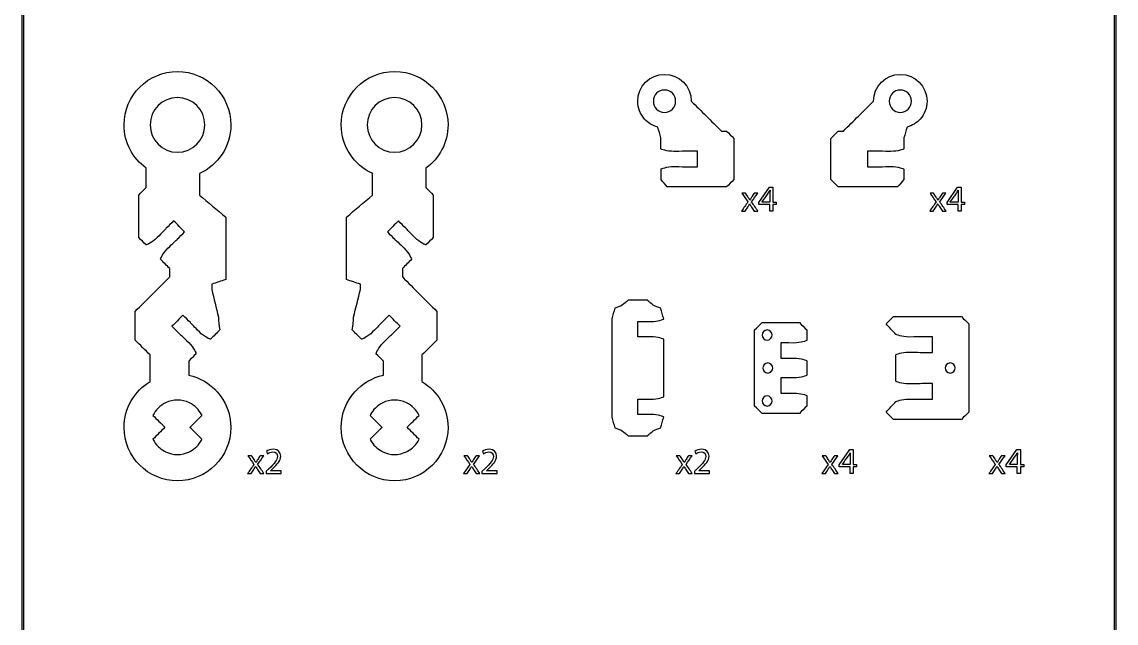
# Model space of a CAD drawing. Extents: x 0 to 850, y 0 to 600.
# Drawn here: x 640 to 850, y 124.8 to 240.2 of the extents above; entities that cross this region are included whole.
import ezdxf

# ---------------------------------------------------------------- set-up
doc = ezdxf.new("R2010")
doc.units = 0
doc.header["$MEASUREMENT"] = 0
doc.layers.add('DEFAULT', color=18, linetype='CONTINUOUS')

msp = doc.modelspace()

# ---------------------------------------------------------------- linework, layer by layer
at = {"layer": 'DEFAULT', "color": 5}
for points in [[(850, 600), (640, 600), (640, 0), (850, 0)], [(849.65, 0.35), (640.35, 0.35), (640.35, 599.65), (849.65, 599.65)], [(783.57, 203.88), (783.57, 205.12), (781.44, 205.12), (781.44, 205.53), (783.48, 208.46), (784.15, 208.46), (784.15, 205.61), (784.79, 205.61), (784.79, 205.12), (784.15, 205.12), (784.15, 203.88)], [(819.68, 203.88), (819.68, 205.12), (817.55, 205.12), (817.55, 205.53), (819.59, 208.46), (820.26, 208.46), (820.26, 205.61), (820.91, 205.61), (820.91, 205.12), (820.26, 205.12), (820.26, 203.88)], [(798.97, 153.52), (798.97, 154.77), (796.84, 154.77), (796.84, 155.18), (798.89, 158.11), (799.56, 158.11), (799.56, 155.26), (800.2, 155.26), (800.2, 154.77), (799.56, 154.77), (799.56, 153.52)], [(831.04, 153.52), (831.04, 154.77), (828.9, 154.77), (828.9, 155.18), (830.95, 158.11), (831.62, 158.11), (831.62, 155.26), (832.26, 155.26), (832.26, 154.77), (831.62, 154.77), (831.62, 153.52)]]:
    msp.add_lwpolyline(points, close=True, dxfattribs=at)
at = {"layer": 'DEFAULT', "color": 1}
for points in [[(756.34, 186.8), (756.34, 186.8)], [(763.18, 183.17), (763.19, 183.17)], [(756.34, 160.73), (756.34, 160.73)]]:
    msp.add_lwpolyline(points, dxfattribs=at)
for points, knots in [([(672.01, 172.38), (672.01, 173.28), (672.01, 174.19), (672.01, 175.09), (672.48, 175.57), (672.95, 176.04), (673.42, 176.51), (673.47, 176.55), (672.99, 177.65), (672.02, 178.63), (671.03, 179.61), (670.45, 180.13), (670.21, 180.37), (669.74, 180.84), (669.27, 181.31), (668.8, 181.78), (669.51, 182.49), (670.22, 183.2), (670.92, 183.9), (671.39, 183.43), (671.86, 182.96), (672.33, 182.49), (672.58, 182.25), (673.09, 181.66), (674.07, 180.68), (675.04, 179.71), (676.15, 179.23), (676.19, 179.27), (676.8, 179.88), (677.41, 180.49), (678.02, 181.1), (677.82, 181.89), (677.72, 182.71), (677.72, 183.55), (677.29, 185.32), (676.86, 187.09), (676.43, 188.85), (676.43, 189.19), (676.43, 189.52), (676.43, 189.85), (677.32, 190.15), (678.22, 190.44), (679.11, 190.73), (679.11, 194.72), (679.11, 198.72), (679.11, 202.71), (677.43, 204.13), (675.75, 205.54), (674.07, 206.95), (674.07, 208.32), (674.07, 209.68), (674.07, 211.04), (674.07, 211.05), (674.06, 211.06), (674.06, 211.06), (677.62, 212.67), (680.1, 216.25), (680.1, 220.41), (680.1, 223.23), (678.95, 225.8), (677.1, 227.65), (675.24, 229.51), (672.68, 230.66), (669.86, 230.66), (664.21, 230.66), (659.61, 226.06), (659.61, 220.41), (659.61, 217), (661.28, 213.97), (663.85, 212.11), (663.85, 210.86), (663.85, 209.62), (663.85, 208.37), (663.38, 207.9), (662.91, 207.43), (662.43, 206.95), (662.43, 204.24), (662.43, 201.52), (662.43, 198.8), (662.91, 198.33), (663.38, 197.85), (663.85, 197.38), (663.89, 197.34), (664.99, 197.82), (665.97, 198.79), (666.95, 199.77), (667.46, 200.35), (667.71, 200.59), (668.18, 201.06), (668.65, 201.53), (669.12, 202), (669.83, 201.3), (670.54, 200.59), (671.24, 199.88), (670.77, 199.41), (670.3, 198.94), (669.82, 198.47), (669.58, 198.23), (669, 197.72), (668.02, 196.74), (667.04, 195.76), (666.57, 194.66), (666.61, 194.62), (667.19, 194.03), (667.78, 193.45), (668.37, 192.86), (668.37, 192.32), (668.37, 191.78), (668.37, 191.24), (666.16, 189.03), (663.94, 186.82), (661.73, 184.61), (661.73, 182.78), (661.73, 180.96), (661.73, 179.13), (662.69, 178.18), (663.65, 177.22), (664.61, 176.26), (664.61, 174.56), (664.61, 172.86), (664.61, 171.16), (661.62, 169.37), (659.61, 166.09), (659.61, 162.36), (659.61, 156.71), (664.21, 152.11), (669.86, 152.11), (675.51, 152.11), (680.1, 156.71), (680.1, 162.36), (680.1, 164.98), (679.11, 167.38), (677.49, 169.19), (676.07, 170.78), (674.16, 171.92), (672.01, 172.38)], [1, 1, 1, 1, 8.7, 8.7, 8.7, 14.370996, 14.370996, 14.370996, 15.370996, 15.370996, 15.370996, 16.370996, 16.370996, 16.370996, 22.027851, 22.027851, 22.027851, 30.527274, 30.527274, 30.527274, 36.198288, 36.198288, 36.198288, 37.198288, 37.198288, 37.198288, 38.198288, 38.198288, 38.198288, 45.538057, 45.538057, 45.538057, 46.538057, 46.538057, 46.538057, 61.995188, 61.995188, 61.995188, 64.835188, 64.835188, 64.835188, 72.82008, 72.82008, 72.82008, 106.79008, 106.79008, 106.79008, 125.463175, 125.463175, 125.463175, 137.053175, 137.053175, 137.053175, 137.120257, 137.120257, 137.120257, 138.120257, 138.120257, 138.120257, 139.120257, 139.120257, 139.120257, 140.120257, 140.120257, 140.120257, 141.120257, 141.120257, 141.120257, 142.120257, 142.120257, 142.120257, 152.720257, 152.720257, 152.720257, 158.391254, 158.391254, 158.391254, 181.511254, 181.511254, 181.511254, 187.18225, 187.18225, 187.18225, 188.18225, 188.18225, 188.18225, 189.18225, 189.18225, 189.18225, 194.84618, 194.84618, 194.84618, 203.345603, 203.345603, 203.345603, 209.016617, 209.016617, 209.016617, 210.016617, 210.016617, 210.016617, 211.016617, 211.016617, 211.016617, 218.073543, 218.073543, 218.073543, 222.653543, 222.653543, 222.653543, 249.2549, 249.2549, 249.2549, 264.7749, 264.7749, 264.7749, 276.300741, 276.300741, 276.300741, 290.750741, 290.750741, 290.750741, 291.750741, 291.750741, 291.750741, 292.750741, 292.750741, 292.750741, 293.750741, 293.750741, 293.750741, 294.750741, 294.750741, 294.750741, 295.750741, 295.750741, 295.750741, 295.750741]), ([(703.9, 169.19), (702.27, 167.38), (701.29, 164.98), (701.29, 162.36), (701.29, 156.71), (705.88, 152.11), (711.53, 152.11), (717.18, 152.11), (721.78, 156.71), (721.78, 162.36), (721.78, 166.09), (719.77, 169.37), (716.78, 171.16), (716.78, 172.86), (716.78, 174.56), (716.78, 176.26), (717.74, 177.22), (718.7, 178.18), (719.66, 179.13), (719.66, 180.96), (719.66, 182.78), (719.66, 184.61), (717.44, 186.82), (715.23, 189.03), (713.02, 191.24), (713.02, 191.78), (713.02, 192.32), (713.02, 192.86), (713.61, 193.45), (714.19, 194.03), (714.78, 194.62), (714.82, 194.66), (714.34, 195.76), (713.37, 196.74), (712.39, 197.72), (711.8, 198.23), (711.56, 198.47), (711.09, 198.94), (710.62, 199.41), (710.15, 199.88), (710.85, 200.59), (711.56, 201.3), (712.27, 202), (712.74, 201.53), (713.21, 201.06), (713.68, 200.59), (713.92, 200.35), (714.44, 199.77), (715.42, 198.79), (716.4, 197.82), (717.5, 197.34), (717.54, 197.38), (718.01, 197.85), (718.48, 198.33), (718.95, 198.8), (718.95, 201.52), (718.95, 204.24), (718.95, 206.95), (718.48, 207.43), (718.01, 207.9), (717.54, 208.37), (717.54, 209.62), (717.54, 210.86), (717.54, 212.11), (720.11, 213.97), (721.78, 217), (721.78, 220.41), (721.78, 226.06), (717.18, 230.66), (711.53, 230.66), (708.71, 230.66), (706.14, 229.51), (704.29, 227.65), (702.43, 225.8), (701.29, 223.23), (701.29, 220.41), (701.29, 216.25), (703.77, 212.67), (707.33, 211.06), (707.33, 211.06), (707.32, 211.05), (707.32, 211.04), (707.32, 209.68), (707.32, 208.32), (707.32, 206.95), (705.64, 205.54), (703.96, 204.13), (702.28, 202.71), (702.28, 198.72), (702.28, 194.72), (702.28, 190.73), (703.17, 190.44), (704.06, 190.15), (704.96, 189.85), (704.96, 189.52), (704.96, 189.19), (704.96, 188.85), (704.53, 187.09), (704.1, 185.32), (703.67, 183.55), (703.67, 182.71), (703.57, 181.89), (703.37, 181.1), (703.98, 180.49), (704.59, 179.88), (705.2, 179.27), (705.23, 179.23), (706.35, 179.71), (707.32, 180.68), (708.3, 181.66), (708.81, 182.25), (709.05, 182.49), (709.53, 182.96), (710, 183.43), (710.47, 183.9), (711.17, 183.2), (711.88, 182.49), (712.59, 181.78), (712.12, 181.31), (711.65, 180.84), (711.18, 180.37), (710.94, 180.13), (710.35, 179.61), (709.37, 178.63), (708.4, 177.65), (707.92, 176.55), (707.96, 176.51), (708.44, 176.04), (708.91, 175.57), (709.38, 175.09), (709.38, 174.19), (709.38, 173.28), (709.38, 172.38), (707.22, 171.92), (705.32, 170.78), (703.9, 169.19)], [8.7, 8.7, 8.7, 8.7, 9.7, 9.7, 9.7, 10.7, 10.7, 10.7, 11.7, 11.7, 11.7, 12.7, 12.7, 12.7, 27.15, 27.15, 27.15, 38.675841, 38.675841, 38.675841, 54.195841, 54.195841, 54.195841, 80.797198, 80.797198, 80.797198, 85.377198, 85.377198, 85.377198, 92.434123, 92.434123, 92.434123, 93.434123, 93.434123, 93.434123, 94.434123, 94.434123, 94.434123, 100.105137, 100.105137, 100.105137, 108.604561, 108.604561, 108.604561, 114.268491, 114.268491, 114.268491, 115.268491, 115.268491, 115.268491, 116.268491, 116.268491, 116.268491, 121.939487, 121.939487, 121.939487, 145.059487, 145.059487, 145.059487, 150.730483, 150.730483, 150.730483, 161.330483, 161.330483, 161.330483, 162.330483, 162.330483, 162.330483, 163.330483, 163.330483, 163.330483, 164.330483, 164.330483, 164.330483, 165.330483, 165.330483, 165.330483, 166.330483, 166.330483, 166.330483, 166.397565, 166.397565, 166.397565, 177.987565, 177.987565, 177.987565, 196.660661, 196.660661, 196.660661, 230.630661, 230.630661, 230.630661, 238.615553, 238.615553, 238.615553, 241.455553, 241.455553, 241.455553, 256.912684, 256.912684, 256.912684, 257.912684, 257.912684, 257.912684, 265.252452, 265.252452, 265.252452, 266.252452, 266.252452, 266.252452, 267.252452, 267.252452, 267.252452, 272.923466, 272.923466, 272.923466, 281.42289, 281.42289, 281.42289, 287.079744, 287.079744, 287.079744, 288.079744, 288.079744, 288.079744, 289.079744, 289.079744, 289.079744, 294.750741, 294.750741, 294.750741, 302.450741, 302.450741, 302.450741, 303.450741, 303.450741, 303.450741, 303.450741]), ([(763.87, 208.5), (767.66, 208.5), (771.45, 208.5), (775.24, 208.5), (775.71, 208.97), (776.18, 209.44), (776.65, 209.91), (776.65, 212.55), (776.65, 215.18), (776.65, 217.82), (776.18, 218.29), (775.71, 218.76), (775.24, 219.24), (774.91, 219.24), (774.57, 219.24), (774.24, 219.24), (772.32, 221.14), (770.4, 223.05), (768.47, 224.96), (768.47, 227.79), (766.17, 230.1), (763.33, 230.1), (760.5, 230.1), (758.19, 227.79), (758.19, 224.96), (758.19, 223.65), (758.69, 222.44), (759.51, 221.53), (760.17, 220.79), (761.05, 220.24), (762.05, 219.99), (762.25, 219.29), (762.45, 218.6), (762.65, 217.9), (762.65, 217.21), (762.65, 216.51), (762.65, 215.82), (762.65, 215.77), (763.77, 215.32), (765.15, 215.32), (766.53, 215.32), (767.31, 215.37), (767.65, 215.37), (768.32, 215.37), (768.99, 215.37), (769.65, 215.37), (769.65, 214.37), (769.65, 213.38), (769.65, 212.38), (768.99, 212.38), (768.32, 212.38), (767.66, 212.38), (767.31, 212.37), (766.54, 212.42), (765.16, 212.42), (763.78, 212.42), (762.66, 211.97), (762.66, 211.92), (762.66, 211.25), (762.66, 210.58), (762.66, 209.92), (763.06, 209.45), (763.46, 208.97), (763.87, 208.5)], [5.276836, 5.276836, 5.276836, 5.276836, 37.506836, 37.506836, 37.506836, 43.170766, 43.170766, 43.170766, 65.580766, 65.580766, 65.580766, 71.258838, 71.258838, 71.258838, 74.078838, 74.078838, 74.078838, 97.116589, 97.116589, 97.116589, 98.116589, 98.116589, 98.116589, 99.116589, 99.116589, 99.116589, 100.116589, 100.116589, 100.116589, 101.116589, 101.116589, 101.116589, 107.266232, 107.266232, 107.266232, 113.166232, 113.166232, 113.166232, 114.166232, 114.166232, 114.166232, 115.166232, 115.166232, 115.166232, 120.83624, 120.83624, 120.83624, 129.33624, 129.33624, 129.33624, 134.99624, 134.99624, 134.99624, 135.99624, 135.99624, 135.99624, 136.99624, 136.99624, 136.99624, 142.66624, 142.66624, 142.66624, 147.943077, 147.943077, 147.943077, 147.943077]), ([(809.26, 209.92), (809.26, 210.58), (809.26, 211.25), (809.26, 211.92), (809.26, 211.97), (808.14, 212.42), (806.76, 212.42), (805.38, 212.42), (804.6, 212.37), (804.26, 212.38), (803.59, 212.38), (802.93, 212.38), (802.26, 212.38), (802.26, 213.38), (802.26, 214.37), (802.26, 215.37), (802.93, 215.37), (803.6, 215.37), (804.26, 215.37), (804.61, 215.37), (805.38, 215.32), (806.76, 215.32), (808.14, 215.32), (809.27, 215.77), (809.27, 215.82), (809.27, 216.51), (809.27, 217.21), (809.27, 217.9), (809.47, 218.6), (809.67, 219.29), (809.87, 219.99), (810.86, 220.24), (811.74, 220.79), (812.41, 221.53), (813.22, 222.44), (813.72, 223.65), (813.72, 224.96), (813.72, 227.79), (811.42, 230.1), (808.58, 230.1), (805.75, 230.1), (803.44, 227.79), (803.44, 224.96), (801.52, 223.05), (799.6, 221.14), (797.67, 219.24), (797.34, 219.24), (797.01, 219.24), (796.68, 219.24), (796.21, 218.76), (795.74, 218.29), (795.26, 217.82), (795.26, 215.18), (795.26, 212.55), (795.26, 209.91), (795.74, 209.44), (796.21, 208.97), (796.68, 208.5), (800.47, 208.5), (804.26, 208.5), (808.05, 208.5), (808.45, 208.97), (808.86, 209.45), (809.26, 209.92)], [5.276836, 5.276836, 5.276836, 5.276836, 10.946836, 10.946836, 10.946836, 11.946836, 11.946836, 11.946836, 12.946836, 12.946836, 12.946836, 18.606836, 18.606836, 18.606836, 27.106836, 27.106836, 27.106836, 32.776845, 32.776845, 32.776845, 33.776845, 33.776845, 33.776845, 34.776845, 34.776845, 34.776845, 40.676845, 40.676845, 40.676845, 46.826487, 46.826487, 46.826487, 47.826487, 47.826487, 47.826487, 48.826487, 48.826487, 48.826487, 49.826487, 49.826487, 49.826487, 50.826487, 50.826487, 50.826487, 73.864239, 73.864239, 73.864239, 76.684239, 76.684239, 76.684239, 82.362311, 82.362311, 82.362311, 104.772311, 104.772311, 104.772311, 110.43624, 110.43624, 110.43624, 142.66624, 142.66624, 142.66624, 147.943077, 147.943077, 147.943077, 147.943077]), ([(763.33, 222.82), (762.15, 222.82), (761.19, 223.78), (761.19, 224.96), (761.19, 226.14), (762.15, 227.1), (763.33, 227.1), (764.51, 227.1), (765.47, 226.14), (765.47, 224.96), (765.47, 223.78), (764.51, 222.82), (763.33, 222.82)], [1, 1, 1, 1, 2, 2, 2, 3, 3, 3, 4, 4, 4, 5, 5, 5, 5]), ([(806.44, 224.96), (806.44, 226.14), (807.4, 227.1), (808.58, 227.1), (809.76, 227.1), (810.72, 226.14), (810.72, 224.96), (810.72, 223.78), (809.76, 222.82), (808.58, 222.82), (807.4, 222.82), (806.44, 223.78), (806.44, 224.96)], [1, 1, 1, 1, 2, 2, 2, 3, 3, 3, 4, 4, 4, 5, 5, 5, 5]), ([(669.86, 215.16), (666.96, 215.16), (664.61, 217.51), (664.61, 220.41), (664.61, 223.31), (666.96, 225.66), (669.86, 225.66), (672.76, 225.66), (675.11, 223.31), (675.11, 220.41), (675.11, 217.51), (672.76, 215.16), (669.86, 215.16)], [1, 1, 1, 1, 2, 2, 2, 3, 3, 3, 4, 4, 4, 5, 5, 5, 5]), ([(706.28, 220.41), (706.28, 223.31), (708.63, 225.66), (711.53, 225.66), (714.43, 225.66), (716.78, 223.31), (716.78, 220.41), (716.78, 217.51), (714.43, 215.16), (711.53, 215.16), (708.63, 215.16), (706.28, 217.51), (706.28, 220.41)], [1, 1, 1, 1, 2, 2, 2, 3, 3, 3, 4, 4, 4, 5, 5, 5, 5]), ([(760.03, 160.73), (758.8, 160.73), (757.57, 160.73), (756.34, 160.73), (755.68, 161.47), (754.8, 162.02), (753.8, 162.28), (753.6, 162.97), (753.4, 163.67), (753.2, 164.36), (753.2, 170.63), (753.2, 176.9), (753.2, 183.17), (753.4, 183.86), (753.6, 184.56), (753.8, 185.25), (754.8, 185.51), (755.68, 186.06), (756.34, 186.8), (757.57, 186.8), (758.8, 186.8), (760.03, 186.8), (760.7, 186.05), (761.58, 185.5), (762.58, 185.25), (762.78, 184.56), (762.98, 183.86), (763.18, 183.17), (763.15, 183.1), (762.05, 182.67), (760.69, 182.67), (759.31, 182.67), (758.54, 182.72), (758.19, 182.71), (758.19, 181.72), (758.19, 180.72), (758.19, 179.72), (758.53, 179.72), (759.31, 179.77), (760.69, 179.77), (762.07, 179.76), (763.19, 179.33), (763.19, 179.27), (763.19, 175.6), (763.19, 171.93), (763.19, 168.26), (763.19, 168.21), (762.07, 167.76), (760.69, 167.76), (759.31, 167.76), (758.54, 167.82), (758.19, 167.81), (758.19, 166.81), (758.19, 165.81), (758.19, 164.82), (758.53, 164.81), (759.31, 164.86), (760.69, 164.86), (762.07, 164.86), (763.19, 164.42), (763.18, 164.36), (762.98, 163.67), (762.78, 162.97), (762.58, 162.28), (761.58, 162.02), (760.7, 161.48), (760.03, 160.73)], [1, 1, 1, 1, 11.47, 11.47, 11.47, 12.47, 12.47, 12.47, 18.619642, 18.619642, 18.619642, 71.919642, 71.919642, 71.919642, 78.069285, 78.069285, 78.069285, 79.069285, 79.069285, 79.069285, 89.529285, 89.529285, 89.529285, 90.529285, 90.529285, 90.529285, 96.681699, 96.681699, 96.681699, 97.681699, 97.681699, 97.681699, 98.681699, 98.681699, 98.681699, 107.161705, 107.161705, 107.161705, 108.161705, 108.161705, 108.161705, 109.161705, 109.161705, 109.161705, 140.361705, 140.361705, 140.361705, 141.361705, 141.361705, 141.361705, 142.361705, 142.361705, 142.361705, 150.84171, 150.84171, 150.84171, 151.84171, 151.84171, 151.84171, 152.864071, 152.864071, 152.864071, 159.016485, 159.016485, 159.016485, 160.016485, 160.016485, 160.016485, 160.016485]), ([(820.32, 183.63), (815.97, 183.63), (811.61, 183.63), (807.25, 183.63), (806.78, 183.16), (806.31, 182.69), (805.84, 182.22), (806.47, 181.55), (807.11, 180.88), (807.74, 180.22), (807.74, 180.16), (808.86, 179.72), (810.25, 179.71), (811.63, 179.71), (812.4, 179.76), (812.75, 179.76), (813.41, 179.76), (814.08, 179.76), (814.74, 179.76), (814.74, 178.76), (814.74, 177.76), (814.74, 176.76), (814.08, 176.76), (813.41, 176.76), (812.74, 176.76), (812.4, 176.76), (811.63, 176.81), (810.24, 176.81), (808.86, 176.81), (807.74, 176.37), (807.74, 176.31), (807.74, 174.61), (807.74, 172.92), (807.74, 171.22), (807.74, 171.16), (808.86, 170.72), (810.25, 170.71), (811.63, 170.71), (812.4, 170.76), (812.75, 170.76), (813.41, 170.76), (814.08, 170.76), (814.74, 170.76), (814.74, 169.76), (814.74, 168.76), (814.74, 167.76), (814.08, 167.76), (813.41, 167.76), (812.74, 167.76), (812.4, 167.76), (811.63, 167.81), (810.24, 167.81), (808.86, 167.81), (807.74, 167.37), (807.74, 167.31), (807.11, 166.65), (806.47, 165.98), (805.84, 165.31), (806.31, 164.84), (806.78, 164.37), (807.25, 163.9), (811.61, 163.9), (815.97, 163.9), (820.32, 163.9), (820.8, 164.37), (821.27, 164.84), (821.74, 165.31), (821.74, 170.95), (821.74, 176.58), (821.74, 182.22), (821.27, 182.69), (820.8, 183.16), (820.32, 183.63)], [5.670996, 5.670996, 5.670996, 5.670996, 42.720996, 42.720996, 42.720996, 48.391993, 48.391993, 48.391993, 56.221993, 56.221993, 56.221993, 57.221993, 57.221993, 57.221993, 58.221993, 58.221993, 58.221993, 63.882002, 63.882002, 63.882002, 72.382002, 72.382002, 72.382002, 78.052037, 78.052037, 78.052037, 79.052037, 79.052037, 79.052037, 80.052037, 80.052037, 80.052037, 94.49204, 94.49204, 94.49204, 95.49204, 95.49204, 95.49204, 96.49204, 96.49204, 96.49204, 102.152049, 102.152049, 102.152049, 110.652049, 110.652049, 110.652049, 116.322058, 116.322058, 116.322058, 117.322058, 117.322058, 117.322058, 118.322058, 118.322058, 118.322058, 126.152058, 126.152058, 126.152058, 131.83013, 131.83013, 131.83013, 168.88013, 168.88013, 168.88013, 174.551126, 174.551126, 174.551126, 222.471126, 222.471126, 222.471126, 228.142123, 228.142123, 228.142123, 228.142123]), ([(782.05, 182.48), (781.58, 182), (781.11, 181.53), (780.63, 181.06), (780.63, 176.2), (780.63, 171.33), (780.63, 166.47), (781.1, 166), (781.58, 165.53), (782.05, 165.06), (784.43, 165.05), (786.82, 165.05), (789.21, 165.05), (789.68, 165.53), (790.15, 166), (790.63, 166.47), (790.62, 167.13), (790.62, 167.8), (790.62, 168.47), (790.62, 168.53), (789.5, 168.96), (788.13, 168.96), (786.75, 168.96), (785.97, 168.92), (785.63, 168.92), (785.63, 169.92), (785.63, 170.91), (785.63, 171.91), (785.97, 171.92), (786.75, 171.86), (788.13, 171.86), (789.51, 171.86), (790.63, 172.31), (790.63, 172.36), (790.63, 173.3), (790.63, 174.23), (790.63, 175.16), (790.62, 175.22), (789.51, 175.66), (788.13, 175.66), (786.75, 175.66), (785.97, 175.61), (785.63, 175.62), (785.63, 176.62), (785.63, 177.61), (785.63, 178.61), (785.97, 178.61), (786.75, 178.56), (788.13, 178.56), (789.51, 178.56), (790.63, 179.01), (790.63, 179.06), (790.63, 179.73), (790.63, 180.39), (790.63, 181.06), (790.16, 181.53), (789.68, 182), (789.21, 182.48), (786.82, 182.48), (784.44, 182.48), (782.05, 182.48)], [0, 0, 0, 0, 5.670999, 5.670999, 5.670999, 47.034999, 47.034999, 47.034999, 52.698925, 52.698925, 52.698925, 73.009925, 73.009925, 73.009925, 78.67385, 78.67385, 78.67385, 84.347851, 84.347851, 84.347851, 85.347851, 85.347851, 85.347851, 86.347851, 86.347851, 86.347851, 94.839854, 94.839854, 94.839854, 95.839854, 95.839854, 95.839854, 96.839854, 96.839854, 96.839854, 104.778855, 104.778855, 104.778855, 105.778855, 105.778855, 105.778855, 106.778855, 106.778855, 106.778855, 115.260859, 115.260859, 115.260859, 116.260859, 116.260859, 116.260859, 117.260859, 117.260859, 117.260859, 122.925867, 122.925867, 122.925867, 128.603934, 128.603934, 128.603934, 148.914934, 148.914934, 148.914934, 148.914934]), ([(783.01, 181.06), (783.55, 181.06), (783.98, 180.63), (783.98, 180.1), (783.98, 179.56), (783.55, 179.12), (783.01, 179.13), (782.48, 179.12), (782.05, 179.56), (782.05, 180.09), (782.05, 180.63), (782.48, 181.06), (783.01, 181.06)], [1, 1, 1, 1, 2, 2, 2, 3, 3, 3, 4, 4, 4, 5, 5, 5, 5]), ([(783.13, 174.73), (783.67, 174.73), (784.1, 174.3), (784.1, 173.76), (784.1, 173.23), (783.66, 172.8), (783.13, 172.8), (782.6, 172.79), (782.17, 173.23), (782.17, 173.76), (782.17, 174.3), (782.6, 174.73), (783.13, 174.73)], [1, 1, 1, 1, 2, 2, 2, 3, 3, 3, 4, 4, 4, 5, 5, 5, 5]), ([(818.14, 172.8), (817.62, 172.8), (817.18, 173.23), (817.18, 173.77), (817.18, 174.3), (817.62, 174.73), (818.14, 174.73), (818.68, 174.73), (819.11, 174.3), (819.11, 173.77), (819.11, 173.23), (818.68, 172.8), (818.14, 172.8)], [1, 1, 1, 1, 2, 2, 2, 3, 3, 3, 4, 4, 4, 5, 5, 5, 5]), ([(783.01, 168.41), (783.55, 168.4), (783.98, 167.97), (783.98, 167.43), (783.98, 166.9), (783.54, 166.47), (783.01, 166.47), (782.48, 166.47), (782.05, 166.9), (782.05, 167.44), (782.05, 167.97), (782.48, 168.41), (783.01, 168.41)], [1, 1, 1, 1, 2, 2, 2, 3, 3, 3, 4, 4, 4, 5, 5, 5, 5]), ([(674.55, 160.09), (674.52, 160.03), (674.49, 159.97), (674.45, 159.91), (674.22, 159.47), (673.92, 159.06), (673.55, 158.69), (673.18, 158.32), (672.77, 158.02), (672.33, 157.78), (672.27, 157.75), (672.21, 157.72), (672.15, 157.69), (670.71, 156.98), (669.01, 156.98), (667.56, 157.69), (667.5, 157.72), (667.44, 157.75), (667.38, 157.78), (666.94, 158.02), (666.53, 158.32), (666.16, 158.69), (665.74, 159.11), (665.4, 159.59), (665.16, 160.09), (665.93, 160.86), (666.69, 161.62), (667.45, 162.39), (666.69, 163.15), (665.93, 163.91), (665.16, 164.67), (665.4, 165.18), (665.74, 165.65), (666.16, 166.07), (666.58, 166.5), (667.06, 166.83), (667.56, 167.08), (669.01, 167.79), (670.7, 167.79), (672.15, 167.08), (672.66, 166.83), (673.13, 166.5), (673.55, 166.08), (673.92, 165.71), (674.22, 165.3), (674.45, 164.86), (674.49, 164.8), (674.52, 164.74), (674.55, 164.67), (673.79, 163.91), (673.02, 163.14), (672.26, 162.38), (673.02, 161.62), (673.79, 160.86), (674.55, 160.09)], [9.171178, 9.171178, 9.171178, 9.171178, 10.171178, 10.171178, 10.171178, 11.171178, 11.171178, 11.171178, 12.171178, 12.171178, 12.171178, 13.171178, 13.171178, 13.171178, 14.171178, 14.171178, 14.171178, 15.171178, 15.171178, 15.171178, 16.171178, 16.171178, 16.171178, 17.171178, 17.171178, 17.171178, 26.363566, 26.363566, 26.363566, 35.541823, 35.541823, 35.541823, 36.541823, 36.541823, 36.541823, 37.541823, 37.541823, 37.541823, 38.541823, 38.541823, 38.541823, 39.541823, 39.541823, 39.541823, 40.541823, 40.541823, 40.541823, 41.541823, 41.541823, 41.541823, 50.734211, 50.734211, 50.734211, 59.905389, 59.905389, 59.905389, 59.905389]), ([(709.13, 162.38), (708.36, 163.14), (707.6, 163.91), (706.84, 164.67), (706.86, 164.74), (706.9, 164.8), (706.93, 164.86), (707.16, 165.3), (707.47, 165.71), (707.84, 166.08), (708.26, 166.5), (708.73, 166.83), (709.24, 167.08), (710.68, 167.79), (712.38, 167.79), (713.82, 167.08), (714.33, 166.83), (714.81, 166.5), (715.23, 166.07), (715.65, 165.65), (715.98, 165.18), (716.23, 164.67), (715.46, 163.91), (714.7, 163.15), (713.93, 162.39), (714.7, 161.62), (715.46, 160.86), (716.23, 160.09), (715.98, 159.59), (715.65, 159.11), (715.23, 158.69), (714.86, 158.32), (714.45, 158.02), (714.01, 157.78), (713.95, 157.75), (713.88, 157.72), (713.82, 157.69), (712.38, 156.98), (710.68, 156.98), (709.24, 157.69), (709.18, 157.72), (709.11, 157.75), (709.05, 157.78), (708.62, 158.02), (708.21, 158.32), (707.84, 158.69), (707.47, 159.06), (707.17, 159.47), (706.93, 159.91), (706.9, 159.97), (706.86, 160.03), (706.84, 160.09), (707.6, 160.86), (708.37, 161.62), (709.13, 162.38)], [0, 0, 0, 0, 9.192388, 9.192388, 9.192388, 10.192388, 10.192388, 10.192388, 11.192388, 11.192388, 11.192388, 12.192388, 12.192388, 12.192388, 13.192388, 13.192388, 13.192388, 14.192388, 14.192388, 14.192388, 15.192388, 15.192388, 15.192388, 24.370645, 24.370645, 24.370645, 33.563033, 33.563033, 33.563033, 34.563033, 34.563033, 34.563033, 35.563033, 35.563033, 35.563033, 36.563033, 36.563033, 36.563033, 37.563033, 37.563033, 37.563033, 38.563033, 38.563033, 38.563033, 39.563033, 39.563033, 39.563033, 40.563033, 40.563033, 40.563033, 41.563033, 41.563033, 41.563033, 50.734211, 50.734211, 50.734211, 50.734211])]:
    msp.add_open_spline(points, degree=3, knots=knots, dxfattribs=at)
at = {"layer": 'DEFAULT', "color": 5}
for points, knots in [([(778.87, 207.29), (779.03, 207.05), (779.19, 206.8), (779.35, 206.56), (779.48, 206.37), (779.59, 206.19), (779.7, 206), (779.71, 206), (779.71, 206), (779.72, 206), (779.83, 206.2), (779.95, 206.38), (780.06, 206.56), (780.22, 206.81), (780.38, 207.05), (780.54, 207.29), (780.76, 207.29), (780.99, 207.29), (781.21, 207.29), (780.82, 206.74), (780.43, 206.19), (780.05, 205.64), (780.45, 205.05), (780.85, 204.46), (781.25, 203.88), (781.01, 203.88), (780.78, 203.88), (780.54, 203.88), (780.37, 204.13), (780.21, 204.39), (780.04, 204.64), (779.9, 204.84), (779.79, 205.03), (779.67, 205.24), (779.67, 205.24), (779.66, 205.24), (779.66, 205.24), (779.55, 205.03), (779.43, 204.85), (779.3, 204.64), (779.13, 204.39), (778.97, 204.13), (778.8, 203.88), (778.58, 203.88), (778.35, 203.88), (778.12, 203.88), (778.52, 204.46), (778.93, 205.04), (779.33, 205.62), (778.95, 206.18), (778.56, 206.73), (778.18, 207.29), (778.41, 207.29), (778.64, 207.29), (778.87, 207.29)], [0, 0, 0, 0, 2.496157, 2.496157, 2.496157, 3.496157, 3.496157, 3.496157, 3.557157, 3.557157, 3.557157, 4.557157, 4.557157, 4.557157, 7.026432, 7.026432, 7.026432, 8.927432, 8.927432, 8.927432, 14.655291, 14.655291, 14.655291, 20.702604, 20.702604, 20.702604, 22.702604, 22.702604, 22.702604, 25.305134, 25.305134, 25.305134, 26.305134, 26.305134, 26.305134, 26.344134, 26.344134, 26.344134, 27.344134, 27.344134, 27.344134, 29.936346, 29.936346, 29.936346, 31.876346, 31.876346, 31.876346, 37.897722, 37.897722, 37.897722, 43.661921, 43.661921, 43.661921, 45.621921, 45.621921, 45.621921, 45.621921]), ([(783.57, 205.61), (783.57, 206.12), (783.57, 206.63), (783.57, 207.14), (783.57, 207.38), (783.57, 207.62), (783.59, 207.86), (783.58, 207.86), (783.57, 207.86), (783.57, 207.86), (783.43, 207.59), (783.31, 207.4), (783.19, 207.19), (782.81, 206.67), (782.44, 206.15), (782.06, 205.63), (782.06, 205.62), (782.06, 205.62), (782.06, 205.61), (782.56, 205.61), (783.07, 205.61), (783.57, 205.61)], [4.262, 4.262, 4.262, 4.262, 8.603, 8.603, 8.603, 9.603, 9.603, 9.603, 9.663, 9.663, 9.663, 10.663, 10.663, 10.663, 16.110051, 16.110051, 16.110051, 16.150051, 16.150051, 16.150051, 20.412051, 20.412051, 20.412051, 20.412051]), ([(814.98, 207.29), (815.14, 207.05), (815.3, 206.8), (815.47, 206.56), (815.59, 206.37), (815.7, 206.19), (815.81, 206), (815.82, 206), (815.83, 206), (815.83, 206), (815.95, 206.2), (816.06, 206.38), (816.17, 206.56), (816.33, 206.81), (816.49, 207.05), (816.65, 207.29), (816.87, 207.29), (817.1, 207.29), (817.32, 207.29), (816.93, 206.74), (816.55, 206.19), (816.16, 205.64), (816.56, 205.05), (816.96, 204.46), (817.36, 203.88), (817.12, 203.88), (816.89, 203.88), (816.65, 203.88), (816.48, 204.13), (816.32, 204.39), (816.15, 204.64), (816.02, 204.84), (815.9, 205.03), (815.78, 205.24), (815.78, 205.24), (815.77, 205.24), (815.77, 205.24), (815.66, 205.03), (815.54, 204.85), (815.41, 204.64), (815.24, 204.39), (815.08, 204.13), (814.91, 203.88), (814.69, 203.88), (814.46, 203.88), (814.23, 203.88), (814.63, 204.46), (815.04, 205.04), (815.44, 205.62), (815.06, 206.18), (814.67, 206.73), (814.29, 207.29), (814.52, 207.29), (814.75, 207.29), (814.98, 207.29)], [0, 0, 0, 0, 2.49671, 2.49671, 2.49671, 3.49671, 3.49671, 3.49671, 3.55671, 3.55671, 3.55671, 4.55671, 4.55671, 4.55671, 7.025985, 7.025985, 7.025985, 8.926985, 8.926985, 8.926985, 14.654844, 14.654844, 14.654844, 20.70272, 20.70272, 20.70272, 22.70372, 22.70372, 22.70372, 25.306249, 25.306249, 25.306249, 26.306249, 26.306249, 26.306249, 26.346249, 26.346249, 26.346249, 27.346249, 27.346249, 27.346249, 29.938461, 29.938461, 29.938461, 31.878461, 31.878461, 31.878461, 37.899837, 37.899837, 37.899837, 43.664037, 43.664037, 43.664037, 45.624037, 45.624037, 45.624037, 45.624037]), ([(819.68, 205.61), (819.68, 206.12), (819.68, 206.63), (819.68, 207.14), (819.68, 207.38), (819.68, 207.62), (819.7, 207.86), (819.69, 207.86), (819.68, 207.86), (819.68, 207.86), (819.54, 207.59), (819.42, 207.4), (819.3, 207.19), (818.92, 206.67), (818.55, 206.15), (818.17, 205.63), (818.17, 205.62), (818.17, 205.62), (818.17, 205.61), (818.68, 205.61), (819.18, 205.61), (819.68, 205.61)], [4.261, 4.261, 4.261, 4.261, 8.602, 8.602, 8.602, 9.602, 9.602, 9.602, 9.662, 9.662, 9.662, 10.662, 10.662, 10.662, 16.108467, 16.108467, 16.108467, 16.148467, 16.148467, 16.148467, 20.409467, 20.409467, 20.409467, 20.409467]), ([(686.85, 153.52), (686.85, 153.65), (686.85, 153.77), (686.85, 153.9), (687.01, 154.06), (687.18, 154.22), (687.34, 154.37), (688.51, 155.49), (689.04, 156.08), (689.05, 156.77), (689.05, 157.24), (688.82, 157.67), (688.14, 157.67), (687.72, 157.67), (687.37, 157.46), (687.16, 157.28), (687.1, 157.43), (687.03, 157.57), (686.96, 157.72), (687.28, 157.99), (687.73, 158.18), (688.26, 158.18), (689.25, 158.18), (689.67, 157.51), (689.67, 156.85), (689.67, 156), (689.05, 155.32), (688.09, 154.39), (687.96, 154.28), (687.84, 154.16), (687.72, 154.05), (687.72, 154.04), (687.72, 154.04), (687.72, 154.04), (688.41, 154.04), (689.09, 154.04), (689.78, 154.04), (689.78, 153.86), (689.78, 153.69), (689.78, 153.52), (688.8, 153.52), (687.83, 153.52), (686.85, 153.52)], [8.302, 8.302, 8.302, 8.302, 9.382, 9.382, 9.382, 11.306235, 11.306235, 11.306235, 12.306235, 12.306235, 12.306235, 13.306235, 13.306235, 13.306235, 14.306235, 14.306235, 14.306235, 15.667235, 15.667235, 15.667235, 16.667235, 16.667235, 16.667235, 17.667235, 17.667235, 17.667235, 18.667235, 18.667235, 18.667235, 20.08258, 20.08258, 20.08258, 20.12258, 20.12258, 20.12258, 25.96458, 25.96458, 25.96458, 27.42558, 27.42558, 27.42558, 35.72758, 35.72758, 35.72758, 35.72758]), ([(728.29, 153.52), (728.29, 153.65), (728.29, 153.77), (728.29, 153.9), (728.45, 154.06), (728.61, 154.22), (728.77, 154.37), (729.95, 155.49), (730.48, 156.08), (730.48, 156.77), (730.48, 157.24), (730.26, 157.67), (729.57, 157.67), (729.16, 157.67), (728.81, 157.46), (728.6, 157.28), (728.53, 157.43), (728.47, 157.57), (728.4, 157.72), (728.72, 157.99), (729.17, 158.18), (729.7, 158.18), (730.69, 158.18), (731.1, 157.51), (731.1, 156.85), (731.1, 156), (730.49, 155.32), (729.52, 154.39), (729.4, 154.28), (729.28, 154.16), (729.16, 154.05), (729.16, 154.04), (729.16, 154.04), (729.16, 154.04), (729.84, 154.04), (730.53, 154.04), (731.22, 154.04), (731.22, 153.86), (731.22, 153.69), (731.22, 153.52), (730.24, 153.52), (729.26, 153.52), (728.29, 153.52)], [8.303, 8.303, 8.303, 8.303, 9.383, 9.383, 9.383, 11.307952, 11.307952, 11.307952, 12.307952, 12.307952, 12.307952, 13.307952, 13.307952, 13.307952, 14.307952, 14.307952, 14.307952, 15.668952, 15.668952, 15.668952, 16.668952, 16.668952, 16.668952, 17.668952, 17.668952, 17.668952, 18.668952, 18.668952, 18.668952, 20.084297, 20.084297, 20.084297, 20.124297, 20.124297, 20.124297, 25.966297, 25.966297, 25.966297, 27.427297, 27.427297, 27.427297, 35.730297, 35.730297, 35.730297, 35.730297]), ([(769.06, 153.52), (769.06, 153.65), (769.06, 153.77), (769.06, 153.9), (769.22, 154.06), (769.38, 154.22), (769.54, 154.37), (770.71, 155.49), (771.24, 156.08), (771.25, 156.77), (771.25, 157.24), (771.03, 157.67), (770.34, 157.67), (769.92, 157.67), (769.58, 157.46), (769.37, 157.28), (769.3, 157.43), (769.24, 157.57), (769.17, 157.72), (769.49, 157.99), (769.94, 158.18), (770.47, 158.18), (771.46, 158.18), (771.87, 157.51), (771.87, 156.85), (771.87, 156), (771.26, 155.32), (770.29, 154.39), (770.17, 154.28), (770.05, 154.16), (769.92, 154.05), (769.92, 154.04), (769.92, 154.04), (769.92, 154.04), (770.61, 154.04), (771.3, 154.04), (771.99, 154.04), (771.99, 153.86), (771.99, 153.69), (771.99, 153.52), (771.01, 153.52), (770.03, 153.52), (769.06, 153.52)], [8.302, 8.302, 8.302, 8.302, 9.382, 9.382, 9.382, 11.306235, 11.306235, 11.306235, 12.306235, 12.306235, 12.306235, 13.306235, 13.306235, 13.306235, 14.306235, 14.306235, 14.306235, 15.667235, 15.667235, 15.667235, 16.667235, 16.667235, 16.667235, 17.667235, 17.667235, 17.667235, 18.667235, 18.667235, 18.667235, 20.08258, 20.08258, 20.08258, 20.12258, 20.12258, 20.12258, 25.96458, 25.96458, 25.96458, 27.42558, 27.42558, 27.42558, 35.72758, 35.72758, 35.72758, 35.72758]), ([(798.97, 155.26), (798.97, 155.77), (798.97, 156.28), (798.97, 156.79), (798.97, 157.03), (798.98, 157.27), (798.99, 157.51), (798.99, 157.51), (798.98, 157.51), (798.97, 157.51), (798.83, 157.24), (798.72, 157.04), (798.59, 156.83), (798.22, 156.31), (797.84, 155.79), (797.47, 155.27), (797.47, 155.27), (797.47, 155.26), (797.47, 155.26), (797.97, 155.26), (798.47, 155.26), (798.97, 155.26)], [4.261, 4.261, 4.261, 4.261, 8.602, 8.602, 8.602, 9.602, 9.602, 9.602, 9.662, 9.662, 9.662, 10.662, 10.662, 10.662, 16.108467, 16.108467, 16.108467, 16.148467, 16.148467, 16.148467, 20.409467, 20.409467, 20.409467, 20.409467]), ([(831.04, 155.26), (831.04, 155.77), (831.04, 156.28), (831.04, 156.79), (831.04, 157.03), (831.04, 157.27), (831.06, 157.51), (831.05, 157.51), (831.04, 157.51), (831.04, 157.51), (830.89, 157.24), (830.78, 157.04), (830.65, 156.83), (830.28, 156.31), (829.91, 155.79), (829.53, 155.27), (829.53, 155.27), (829.53, 155.26), (829.53, 155.26), (830.03, 155.26), (830.53, 155.26), (831.04, 155.26)], [4.261, 4.261, 4.261, 4.261, 8.602, 8.602, 8.602, 9.602, 9.602, 9.602, 9.663, 9.663, 9.663, 10.663, 10.663, 10.663, 16.109467, 16.109467, 16.109467, 16.149467, 16.149467, 16.149467, 20.410467, 20.410467, 20.410467, 20.410467]), ([(684.07, 156.94), (684.23, 156.69), (684.4, 156.45), (684.56, 156.2), (684.68, 156.01), (684.79, 155.83), (684.9, 155.64), (684.91, 155.64), (684.92, 155.64), (684.92, 155.64), (685.04, 155.85), (685.15, 156.03), (685.26, 156.21), (685.42, 156.45), (685.58, 156.69), (685.74, 156.94), (685.97, 156.94), (686.19, 156.94), (686.41, 156.94), (686.03, 156.39), (685.64, 155.83), (685.25, 155.28), (685.65, 154.7), (686.05, 154.11), (686.45, 153.52), (686.21, 153.52), (685.98, 153.52), (685.74, 153.52), (685.58, 153.78), (685.41, 154.03), (685.24, 154.29), (685.11, 154.49), (685, 154.68), (684.88, 154.88), (684.87, 154.88), (684.87, 154.88), (684.86, 154.88), (684.75, 154.68), (684.63, 154.49), (684.5, 154.29), (684.34, 154.03), (684.17, 153.78), (684.01, 153.52), (683.78, 153.52), (683.55, 153.52), (683.32, 153.52), (683.73, 154.1), (684.13, 154.68), (684.54, 155.26), (684.15, 155.82), (683.77, 156.38), (683.38, 156.94), (683.61, 156.94), (683.84, 156.94), (684.07, 156.94)], [0, 0, 0, 0, 2.49699, 2.49699, 2.49699, 3.49699, 3.49699, 3.49699, 3.55799, 3.55799, 3.55799, 4.55799, 4.55799, 4.55799, 7.027266, 7.027266, 7.027266, 8.928266, 8.928266, 8.928266, 14.656941, 14.656941, 14.656941, 20.704255, 20.704255, 20.704255, 22.704255, 22.704255, 22.704255, 25.30733, 25.30733, 25.30733, 26.30733, 26.30733, 26.30733, 26.34733, 26.34733, 26.34733, 27.34733, 27.34733, 27.34733, 29.939542, 29.939542, 29.939542, 31.879542, 31.879542, 31.879542, 37.900918, 37.900918, 37.900918, 43.66594, 43.66594, 43.66594, 45.62594, 45.62594, 45.62594, 45.62594]), ([(725.51, 156.94), (725.67, 156.69), (725.83, 156.45), (726, 156.2), (726.12, 156.01), (726.23, 155.83), (726.34, 155.64), (726.35, 155.64), (726.35, 155.64), (726.36, 155.64), (726.47, 155.85), (726.59, 156.03), (726.7, 156.21), (726.86, 156.45), (727.02, 156.69), (727.18, 156.94), (727.4, 156.94), (727.63, 156.94), (727.85, 156.94), (727.46, 156.39), (727.07, 155.83), (726.69, 155.28), (727.09, 154.7), (727.49, 154.11), (727.89, 153.52), (727.65, 153.52), (727.42, 153.52), (727.18, 153.52), (727.01, 153.78), (726.85, 154.03), (726.68, 154.29), (726.55, 154.49), (726.43, 154.68), (726.31, 154.88), (726.31, 154.88), (726.3, 154.88), (726.3, 154.88), (726.19, 154.68), (726.07, 154.49), (725.94, 154.29), (725.77, 154.03), (725.61, 153.78), (725.44, 153.52), (725.22, 153.52), (724.99, 153.52), (724.76, 153.52), (725.16, 154.1), (725.57, 154.68), (725.97, 155.26), (725.59, 155.82), (725.2, 156.38), (724.82, 156.94), (725.05, 156.94), (725.28, 156.94), (725.51, 156.94)], [1.961, 1.961, 1.961, 1.961, 4.45799, 4.45799, 4.45799, 5.45799, 5.45799, 5.45799, 5.51799, 5.51799, 5.51799, 6.51799, 6.51799, 6.51799, 8.986715, 8.986715, 8.986715, 10.887715, 10.887715, 10.887715, 16.616391, 16.616391, 16.616391, 22.664267, 22.664267, 22.664267, 24.665267, 24.665267, 24.665267, 27.267796, 27.267796, 27.267796, 28.267796, 28.267796, 28.267796, 28.307796, 28.307796, 28.307796, 29.307796, 29.307796, 29.307796, 31.900008, 31.900008, 31.900008, 33.841008, 33.841008, 33.841008, 39.862955, 39.862955, 39.862955, 45.628546, 45.628546, 45.628546, 47.589546, 47.589546, 47.589546, 47.589546]), ([(766.28, 156.94), (766.44, 156.69), (766.6, 156.45), (766.76, 156.2), (766.89, 156.01), (767, 155.83), (767.11, 155.64), (767.12, 155.64), (767.12, 155.64), (767.13, 155.64), (767.24, 155.85), (767.36, 156.03), (767.47, 156.21), (767.63, 156.45), (767.79, 156.69), (767.95, 156.94), (768.17, 156.94), (768.4, 156.94), (768.62, 156.94), (768.23, 156.39), (767.84, 155.83), (767.46, 155.28), (767.86, 154.7), (768.26, 154.11), (768.66, 153.52), (768.42, 153.52), (768.18, 153.52), (767.95, 153.52), (767.78, 153.78), (767.62, 154.03), (767.45, 154.29), (767.31, 154.49), (767.2, 154.68), (767.08, 154.88), (767.08, 154.88), (767.07, 154.88), (767.07, 154.88), (766.95, 154.68), (766.83, 154.49), (766.71, 154.29), (766.54, 154.03), (766.38, 153.78), (766.21, 153.52), (765.99, 153.52), (765.76, 153.52), (765.53, 153.52), (765.93, 154.1), (766.34, 154.68), (766.74, 155.26), (766.36, 155.82), (765.97, 156.38), (765.59, 156.94), (765.82, 156.94), (766.05, 156.94), (766.28, 156.94)], [0, 0, 0, 0, 2.49699, 2.49699, 2.49699, 3.49699, 3.49699, 3.49699, 3.55799, 3.55799, 3.55799, 4.55799, 4.55799, 4.55799, 7.027266, 7.027266, 7.027266, 8.928266, 8.928266, 8.928266, 14.656941, 14.656941, 14.656941, 20.704255, 20.704255, 20.704255, 22.704255, 22.704255, 22.704255, 25.30733, 25.30733, 25.30733, 26.30733, 26.30733, 26.30733, 26.34733, 26.34733, 26.34733, 27.34733, 27.34733, 27.34733, 29.939542, 29.939542, 29.939542, 31.879542, 31.879542, 31.879542, 37.900918, 37.900918, 37.900918, 43.66594, 43.66594, 43.66594, 45.62594, 45.62594, 45.62594, 45.62594]), ([(794.27, 156.94), (794.44, 156.69), (794.6, 156.45), (794.76, 156.2), (794.89, 156.01), (794.99, 155.83), (795.11, 155.64), (795.11, 155.64), (795.12, 155.64), (795.13, 155.64), (795.24, 155.85), (795.35, 156.03), (795.47, 156.21), (795.63, 156.45), (795.79, 156.69), (795.95, 156.94), (796.17, 156.94), (796.39, 156.94), (796.62, 156.94), (796.23, 156.38), (795.84, 155.83), (795.45, 155.28), (795.85, 154.7), (796.25, 154.11), (796.65, 153.52), (796.42, 153.52), (796.18, 153.52), (795.95, 153.52), (795.78, 153.78), (795.61, 154.03), (795.44, 154.29), (795.31, 154.49), (795.2, 154.68), (795.08, 154.88), (795.07, 154.88), (795.07, 154.88), (795.06, 154.88), (794.95, 154.68), (794.83, 154.49), (794.7, 154.29), (794.54, 154.03), (794.37, 153.78), (794.21, 153.52), (793.98, 153.52), (793.75, 153.52), (793.53, 153.52), (793.93, 154.1), (794.33, 154.68), (794.74, 155.26), (794.35, 155.82), (793.97, 156.38), (793.58, 156.94), (793.81, 156.94), (794.04, 156.94), (794.27, 156.94)], [0, 0, 0, 0, 2.49671, 2.49671, 2.49671, 3.49671, 3.49671, 3.49671, 3.55671, 3.55671, 3.55671, 4.55671, 4.55671, 4.55671, 7.025985, 7.025985, 7.025985, 8.926985, 8.926985, 8.926985, 14.654844, 14.654844, 14.654844, 20.70272, 20.70272, 20.70272, 22.70372, 22.70372, 22.70372, 25.306249, 25.306249, 25.306249, 26.306249, 26.306249, 26.306249, 26.346249, 26.346249, 26.346249, 27.346249, 27.346249, 27.346249, 29.938461, 29.938461, 29.938461, 31.878461, 31.878461, 31.878461, 37.899837, 37.899837, 37.899837, 43.664037, 43.664037, 43.664037, 45.624037, 45.624037, 45.624037, 45.624037]), ([(826.34, 156.94), (826.5, 156.69), (826.66, 156.45), (826.82, 156.2), (826.95, 156.01), (827.06, 155.83), (827.17, 155.64), (827.18, 155.64), (827.18, 155.64), (827.19, 155.64), (827.3, 155.85), (827.42, 156.03), (827.53, 156.21), (827.69, 156.45), (827.85, 156.69), (828.01, 156.94), (828.23, 156.94), (828.46, 156.94), (828.68, 156.94), (828.29, 156.38), (827.9, 155.83), (827.51, 155.28), (827.91, 154.7), (828.31, 154.11), (828.71, 153.52), (828.48, 153.52), (828.24, 153.52), (828.01, 153.52), (827.84, 153.78), (827.67, 154.03), (827.51, 154.29), (827.37, 154.49), (827.26, 154.68), (827.14, 154.88), (827.14, 154.88), (827.13, 154.88), (827.13, 154.88), (827.01, 154.68), (826.89, 154.49), (826.77, 154.29), (826.6, 154.03), (826.44, 153.78), (826.27, 153.52), (826.04, 153.52), (825.82, 153.52), (825.59, 153.52), (825.99, 154.1), (826.4, 154.68), (826.8, 155.26), (826.42, 155.82), (826.03, 156.38), (825.64, 156.94), (825.88, 156.94), (826.11, 156.94), (826.34, 156.94)], [0, 0, 0, 0, 2.496157, 2.496157, 2.496157, 3.496157, 3.496157, 3.496157, 3.557157, 3.557157, 3.557157, 4.557157, 4.557157, 4.557157, 7.026432, 7.026432, 7.026432, 8.927432, 8.927432, 8.927432, 14.655291, 14.655291, 14.655291, 20.702604, 20.702604, 20.702604, 22.702604, 22.702604, 22.702604, 25.30568, 25.30568, 25.30568, 26.30568, 26.30568, 26.30568, 26.34568, 26.34568, 26.34568, 27.34568, 27.34568, 27.34568, 29.937892, 29.937892, 29.937892, 31.877892, 31.877892, 31.877892, 37.898447, 37.898447, 37.898447, 43.663469, 43.663469, 43.663469, 45.623469, 45.623469, 45.623469, 45.623469])]:
    msp.add_open_spline(points, degree=3, knots=knots, dxfattribs=at)

doc.saveas('drawing.dxf')
